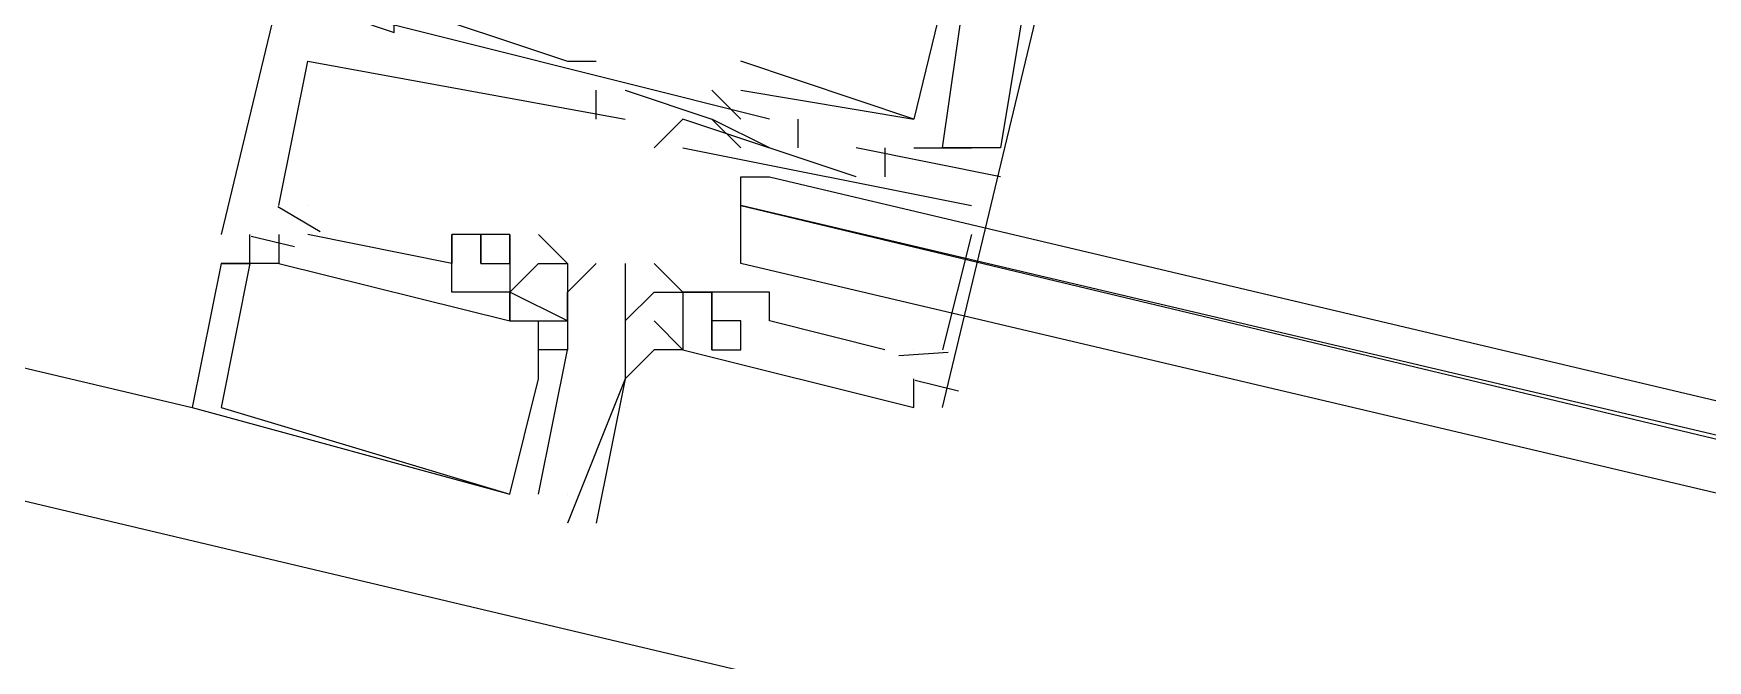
# Model space of a CAD drawing. Header units: feet. Extents: x -84 to 198, y -22 to 181.
# Drawn here: x 100.94 to 101.713, y 26.621 to 26.911 of the extents above; entities that cross this region are included whole.
import ezdxf

# ---------------------------------------------------------------- set-up
doc = ezdxf.new("R2010")
doc.units = ezdxf.units.FT
doc.layers.add('A-LINEA', color=7, linetype='CONTINUOUS')

msp = doc.modelspace()

# ---------------------------------------------------------------- linework, layer by layer
at = {"layer": 'A-LINEA'}
for p, q in [((93.8267, 28.3778), (105.6533, 25.5778)), ((94.1733, 28.3511), (101.0133, 26.7378)), ((101.1867, 27.4844), (101.0267, 26.8178)), ((101.1867, 27.4844), (101.0267, 26.8178)), ((101.1867, 27.4844), (101.0267, 26.8178)), ((101.0667, 26.8978), (101.0667, 26.8978)), ((101.0667, 26.8978), (101.0667, 26.8978)), ((101.0667, 26.8978), (101.0667, 26.8978)), ((101.1867, 26.8978), (101.1867, 26.8978)), ((101.1867, 26.8978), (101.1867, 26.8978)), ((101.1867, 26.8978), (101.1867, 26.8978)), ((101.2, 26.8978), (101.2, 26.8978)), ((101.2, 26.8978), (101.2, 26.8978)), ((101.2, 26.8978), (101.2, 26.8978)), ((101.2667, 26.8978), (101.2667, 26.8978)), ((101.2667, 26.8978), (101.2667, 26.8978)), ((101.2667, 26.8978), (101.2667, 26.8978)), ((101.2, 26.8711), (101.2, 26.8844)), ((101.2, 26.8844), (101.2, 26.8844)), ((101.2, 26.8711), (101.2, 26.8844)), ((101.2, 26.8844), (101.2, 26.8844)), ((101.2, 26.8711), (101.2, 26.8844)), ((101.2, 26.8844), (101.2, 26.8844)), ((101.2133, 26.8844), (101.2533, 26.8711)), ((101.2133, 26.8844), (101.2133, 26.8844)), ((101.2133, 26.8844), (101.2533, 26.8711)), ((101.2133, 26.8844), (101.2133, 26.8844)), ((101.2133, 26.8844), (101.2533, 26.8711)), ((101.2133, 26.8844), (101.2133, 26.8844)), ((101.2533, 26.8844), (101.2667, 26.8711)), ((101.2533, 26.8844), (101.2533, 26.8844)), ((101.2533, 26.8844), (101.2667, 26.8711)), ((101.2533, 26.8844), (101.2533, 26.8844)), ((101.2533, 26.8844), (101.2667, 26.8711)), ((101.2533, 26.8844), (101.2533, 26.8844)), ((101.2667, 26.8844), (101.2667, 26.8844)), ((101.2667, 26.8844), (101.3467, 26.8711)), ((101.2667, 26.8844), (101.2667, 26.8844)), ((101.2667, 26.8844), (101.2667, 26.8844)), ((101.2667, 26.8844), (101.3467, 26.8711)), ((101.2667, 26.8844), (101.2667, 26.8844)), ((101.2667, 26.8844), (101.2667, 26.8844)), ((101.2667, 26.8844), (101.3467, 26.8711)), ((101.2667, 26.8844), (101.2667, 26.8844)), ((101.2, 26.8711), (101.2, 26.8711)), ((101.2, 26.8711), (101.2, 26.8711)), ((101.2, 26.8711), (101.2, 26.8711)), ((101.2133, 26.8711), (101.2133, 26.8711)), ((101.2133, 26.8711), (101.2133, 26.8711)), ((101.2133, 26.8711), (101.2133, 26.8711)), ((101.24, 26.8711), (101.24, 26.8711)), ((101.24, 26.8711), (101.24, 26.8711)), ((101.24, 26.8711), (101.24, 26.8711)), ((101.2533, 26.8711), (101.2533, 26.8711)), ((101.2533, 26.8711), (101.2533, 26.8711)), ((101.2533, 26.8711), (101.2533, 26.8711)), ((101.2533, 26.8711), (101.2533, 26.8711)), ((101.2533, 26.8711), (101.2533, 26.8711)), ((101.2533, 26.8711), (101.2533, 26.8711)), ((101.2667, 26.8711), (101.2667, 26.8711)), ((101.2667, 26.8711), (101.2667, 26.8711)), ((101.2667, 26.8711), (101.2667, 26.8711)), ((101.28, 26.8711), (101.28, 26.8711)), ((101.28, 26.8711), (101.28, 26.8711)), ((101.28, 26.8711), (101.28, 26.8711)), ((101.2933, 26.8578), (101.2933, 26.8711)), ((101.2933, 26.8711), (101.2933, 26.8711)), ((101.2933, 26.8578), (101.2933, 26.8711)), ((101.2933, 26.8711), (101.2933, 26.8711)), ((101.2933, 26.8578), (101.2933, 26.8711)), ((101.2933, 26.8711), (101.2933, 26.8711)), ((101.3467, 26.8711), (101.3467, 26.8711)), ((101.3467, 26.8711), (101.3467, 26.8711)), ((101.3467, 26.8711), (101.3467, 26.8711)), ((101.3467, 26.8711), (101.3467, 26.8711)), ((101.3467, 26.8711), (101.3467, 26.8711)), ((101.3467, 26.8711), (101.3467, 26.8711)), ((101.2267, 26.8578), (101.2267, 26.8578)), ((101.2267, 26.8578), (101.2267, 26.8578)), ((101.2267, 26.8578), (101.2267, 26.8578)), ((101.24, 26.8578), (101.3733, 26.8311)), ((101.24, 26.8578), (101.24, 26.8578)), ((101.24, 26.8578), (101.3733, 26.8311)), ((101.24, 26.8578), (101.24, 26.8578)), ((101.24, 26.8578), (101.3733, 26.8311)), ((101.24, 26.8578), (101.24, 26.8578)), ((101.2533, 26.8578), (101.2533, 26.8578)), ((101.2533, 26.8578), (101.2533, 26.8578)), ((101.2533, 26.8578), (101.2533, 26.8578)), ((101.2533, 26.8578), (101.2533, 26.8578)), ((101.2533, 26.8578), (101.2533, 26.8578)), ((101.2533, 26.8578), (101.2533, 26.8578)), ((101.2667, 26.8578), (101.2667, 26.8578)), ((101.2667, 26.8578), (101.2667, 26.8578)), ((101.2667, 26.8578), (101.2667, 26.8578)), ((101.28, 26.8578), (101.28, 26.8578)), ((101.28, 26.8578), (101.28, 26.8578)), ((101.28, 26.8578), (101.28, 26.8578)), ((101.2933, 26.8578), (101.2933, 26.8578)), ((101.2933, 26.8578), (101.2933, 26.8578)), ((101.2933, 26.8578), (101.2933, 26.8578)), ((101.3867, 26.8444), (101.32, 26.8578)), ((101.32, 26.8578), (101.32, 26.8578)), ((101.3867, 26.8444), (101.32, 26.8578)), ((101.32, 26.8578), (101.32, 26.8578)), ((101.3867, 26.8444), (101.32, 26.8578)), ((101.32, 26.8578), (101.32, 26.8578)), ((101.3333, 26.8578), (101.3333, 26.8444)), ((101.3333, 26.8578), (101.3333, 26.8578)), ((101.3333, 26.8578), (101.3333, 26.8444)), ((101.3333, 26.8578), (101.3333, 26.8578)), ((101.3333, 26.8578), (101.3333, 26.8444)), ((101.3333, 26.8578), (101.3333, 26.8578)), ((101.3467, 26.8578), (101.3733, 26.8578)), ((101.3467, 26.8578), (101.3467, 26.8578)), ((101.3467, 26.8578), (101.3733, 26.8578)), ((101.3467, 26.8578), (101.3467, 26.8578)), ((101.3467, 26.8578), (101.3733, 26.8578)), ((101.3467, 26.8578), (101.3467, 26.8578)), ((101.36, 26.8578), (101.36, 26.8578)), ((101.36, 26.8578), (101.36, 26.8578)), ((101.36, 26.8578), (101.36, 26.8578)), ((101.3733, 26.8578), (101.3733, 26.8578)), ((101.3733, 26.8578), (101.3733, 26.8578)), ((101.3733, 26.8578), (101.3733, 26.8578)), ((101.3867, 26.8578), (101.3867, 26.8578)), ((101.3867, 26.8578), (101.3867, 26.8578)), ((101.3867, 26.8578), (101.3867, 26.8578)), ((101.3867, 26.8578), (101.3867, 26.8578)), ((101.3867, 26.8578), (101.3867, 26.8578)), ((101.3867, 26.8578), (101.3867, 26.8578)), ((101.3867, 26.8578), (101.3867, 26.8578)), ((101.3867, 26.8578), (101.3867, 26.8578)), ((101.3867, 26.8578), (101.3867, 26.8578)), ((101.32, 26.8444), (101.32, 26.8444)), ((101.32, 26.8444), (101.32, 26.8444)), ((101.32, 26.8444), (101.32, 26.8444)), ((101.3333, 26.8444), (101.3333, 26.8444)), ((101.3333, 26.8444), (101.3333, 26.8444)), ((101.3333, 26.8444), (101.3333, 26.8444)), ((101.3867, 26.8444), (101.3867, 26.8444)), ((101.3867, 26.8444), (101.3867, 26.8444)), ((101.3867, 26.8444), (101.3867, 26.8444)), ((101.0724, 26.819), (101.0529, 26.8305)), ((101.0724, 26.819), (101.0529, 26.8305)), ((101.0724, 26.819), (101.0529, 26.8305)), ((101.0533, 26.8311), (101.0533, 26.8311)), ((101.0533, 26.8311), (101.0533, 26.8311)), ((101.0533, 26.8311), (101.0533, 26.8311)), ((101.0667, 26.8311), (101.0667, 26.8311)), ((101.0667, 26.8311), (101.0667, 26.8311)), ((101.0667, 26.8311), (101.0667, 26.8311)), ((101.3733, 26.8311), (101.3733, 26.8311)), ((101.3733, 26.8311), (101.3733, 26.8311)), ((101.3733, 26.8311), (101.3733, 26.8311)), ((101.0267, 26.8178), (101.0267, 26.8178)), ((101.0267, 26.8178), (101.0267, 26.8178)), ((101.0267, 26.8178), (101.0267, 26.8178)), ((101.04, 26.8178), (101.04, 26.8178)), ((101.04, 26.8178), (101.04, 26.8178)), ((101.04, 26.8178), (101.04, 26.8178)), ((101.0606, 26.8121), (101.0406, 26.8168)), ((101.0606, 26.8121), (101.0406, 26.8168)), ((101.0606, 26.8121), (101.0406, 26.8168)), ((101.0533, 26.8178), (101.0533, 26.8178)), ((101.0533, 26.8178), (101.0533, 26.8178)), ((101.0533, 26.8178), (101.0533, 26.8178)), ((101.0667, 26.8178), (101.0667, 26.8178)), ((101.0667, 26.8178), (101.0667, 26.8178)), ((101.0667, 26.8178), (101.0667, 26.8178)), ((101.1333, 26.8178), (101.1333, 26.8178)), ((101.1333, 26.8178), (101.1333, 26.8178)), ((101.1333, 26.8178), (101.1333, 26.8178)), ((101.1333, 26.8178), (101.1333, 26.8178)), ((101.1333, 26.8178), (101.1333, 26.8178)), ((101.1333, 26.8178), (101.1333, 26.8178)), ((101.1467, 26.8178), (101.1467, 26.8178)), ((101.1467, 26.8178), (101.1467, 26.8178)), ((101.1467, 26.8178), (101.1467, 26.8178)), ((101.1467, 26.8178), (101.1467, 26.8178)), ((101.1467, 26.8178), (101.1467, 26.8178)), ((101.1467, 26.8178), (101.1467, 26.8178)), ((101.16, 26.8178), (101.16, 26.8178)), ((101.16, 26.8178), (101.16, 26.8178)), ((101.16, 26.8178), (101.16, 26.8178)), ((101.16, 26.8178), (101.16, 26.8178)), ((101.16, 26.8178), (101.16, 26.8178)), ((101.16, 26.8178), (101.16, 26.8178)), ((101.1867, 26.8044), (101.1733, 26.8178)), ((101.1733, 26.8178), (101.1733, 26.8178)), ((101.1867, 26.8044), (101.1733, 26.8178)), ((101.1733, 26.8178), (101.1733, 26.8178)), ((101.1867, 26.8044), (101.1733, 26.8178)), ((101.1733, 26.8178), (101.1733, 26.8178)), ((101.3733, 26.8178), (101.36, 26.7644)), ((101.3733, 26.8178), (101.36, 26.7644)), ((101.3733, 26.8178), (101.36, 26.7644)), ((101.3733, 26.8178), (101.3733, 26.8178)), ((101.3733, 26.8178), (101.3733, 26.8178)), ((101.3733, 26.8178), (101.3733, 26.8178)), ((101.0267, 26.8044), (101.0267, 26.8044)), ((101.0267, 26.8044), (101.0267, 26.8044)), ((101.0267, 26.8044), (101.0267, 26.8044)), ((101.0267, 26.8044), (101.0267, 26.8044)), ((101.0267, 26.8044), (101.0267, 26.8044)), ((101.0267, 26.8044), (101.0267, 26.8044)), ((101.04, 26.8044), (101.04, 26.8044)), ((101.04, 26.8044), (101.04, 26.8044)), ((101.04, 26.8044), (101.04, 26.8044)), ((101.04, 26.8044), (101.04, 26.8044)), ((101.04, 26.8044), (101.04, 26.8044)), ((101.04, 26.8044), (101.04, 26.8044)), ((101.0533, 26.8044), (101.0533, 26.8044)), ((101.0533, 26.8044), (101.0533, 26.8044)), ((101.0533, 26.8044), (101.0533, 26.8044)), ((101.0533, 26.8044), (101.0533, 26.8044)), ((101.0533, 26.8044), (101.0533, 26.8044)), ((101.0533, 26.8044), (101.0533, 26.8044)), ((101.1333, 26.8044), (101.1333, 26.8044)), ((101.1333, 26.8044), (101.1333, 26.8044)), ((101.1333, 26.8044), (101.1333, 26.8044)), ((101.1333, 26.8044), (101.1333, 26.8044)), ((101.1333, 26.8044), (101.1333, 26.8044)), ((101.1333, 26.8044), (101.1333, 26.8044)), ((101.1467, 26.8044), (101.1467, 26.8044)), ((101.1467, 26.8044), (101.1467, 26.8044)), ((101.1467, 26.8044), (101.1467, 26.8044)), ((101.1467, 26.8044), (101.1467, 26.8044)), ((101.1467, 26.8044), (101.1467, 26.8044)), ((101.1467, 26.8044), (101.1467, 26.8044)), ((101.16, 26.8044), (101.16, 26.8044)), ((101.16, 26.8044), (101.16, 26.8044)), ((101.16, 26.8044), (101.16, 26.8044)), ((101.16, 26.8044), (101.16, 26.8044)), ((101.16, 26.8044), (101.16, 26.8044)), ((101.16, 26.8044), (101.16, 26.8044)), ((101.1733, 26.8044), (101.1733, 26.8044)), ((101.1733, 26.8044), (101.1733, 26.8044)), ((101.1733, 26.8044), (101.1733, 26.8044)), ((101.1867, 26.8044), (101.1867, 26.8044)), ((101.1867, 26.8044), (101.1867, 26.8044)), ((101.1867, 26.8044), (101.1867, 26.8044)), ((101.1867, 26.8044), (101.1867, 26.8044)), ((101.1867, 26.8044), (101.1867, 26.8044)), ((101.1867, 26.8044), (101.1867, 26.8044)), ((101.2, 26.8044), (101.2, 26.8044)), ((101.2, 26.8044), (101.2, 26.8044)), ((101.2, 26.8044), (101.2, 26.8044)), ((101.2133, 26.8044), (101.2133, 26.8044)), ((101.2267, 26.8044), (101.2267, 26.8044)), ((101.1333, 26.7911), (101.1333, 26.7911)), ((101.1333, 26.7911), (101.1333, 26.7911)), ((101.1333, 26.7911), (101.1333, 26.7911)), ((101.1467, 26.7911), (101.1467, 26.7911)), ((101.1467, 26.7911), (101.1467, 26.7911)), ((101.1467, 26.7911), (101.1467, 26.7911)), ((101.16, 26.7911), (101.16, 26.7911)), ((101.16, 26.7911), (101.16, 26.7911)), ((101.16, 26.7911), (101.16, 26.7911)), ((101.16, 26.7911), (101.16, 26.7911)), ((101.16, 26.7911), (101.16, 26.7911)), ((101.16, 26.7911), (101.16, 26.7911)), ((101.16, 26.7911), (101.16, 26.7911)), ((101.16, 26.7911), (101.16, 26.7911)), ((101.16, 26.7911), (101.16, 26.7911)), ((101.1867, 26.7911), (101.1867, 26.7911)), ((101.1867, 26.7911), (101.1867, 26.7911)), ((101.1867, 26.7911), (101.1867, 26.7911)), ((101.2133, 26.7911), (101.2133, 26.7911)), ((101.2267, 26.7911), (101.2267, 26.7911)), ((101.24, 26.7911), (101.24, 26.7911)), ((101.24, 26.7911), (101.24, 26.7911)), ((101.24, 26.7911), (101.24, 26.7911)), ((101.24, 26.7911), (101.24, 26.7911)), ((101.24, 26.7911), (101.24, 26.7911)), ((101.24, 26.7911), (101.24, 26.7911)), ((101.24, 26.7911), (101.24, 26.7911)), ((101.24, 26.7911), (101.24, 26.7911)), ((101.2533, 26.7911), (101.2533, 26.7911)), ((101.2533, 26.7911), (101.2533, 26.7911)), ((101.2533, 26.7911), (101.2533, 26.7911)), ((101.2533, 26.7911), (101.2533, 26.7911)), ((101.2533, 26.7911), (101.2533, 26.7911)), ((101.2533, 26.7911), (101.2533, 26.7911)), ((101.2533, 26.7911), (101.2533, 26.7911)), ((101.2533, 26.7911), (101.2533, 26.7911)), ((101.2533, 26.7911), (101.2533, 26.7911)), ((101.2533, 26.7911), (101.2533, 26.7911)), ((101.2533, 26.7911), (101.2533, 26.7911)), ((101.28, 26.7911), (101.28, 26.7911)), ((101.28, 26.7911), (101.28, 26.7911)), ((101.28, 26.7911), (101.28, 26.7911)), ((101.16, 26.7778), (101.16, 26.7778)), ((101.16, 26.7778), (101.16, 26.7778)), ((101.16, 26.7778), (101.16, 26.7778)), ((101.16, 26.7778), (101.16, 26.7778)), ((101.16, 26.7778), (101.16, 26.7778)), ((101.16, 26.7778), (101.16, 26.7778)), ((101.1733, 26.7778), (101.1733, 26.7778)), ((101.1733, 26.7778), (101.1733, 26.7778)), ((101.1733, 26.7778), (101.1733, 26.7778)), ((101.1733, 26.7778), (101.1733, 26.7778)), ((101.1733, 26.7778), (101.1733, 26.7778)), ((101.1733, 26.7778), (101.1733, 26.7778)), ((101.1867, 26.7778), (101.1867, 26.7778)), ((101.1867, 26.7778), (101.1867, 26.7778)), ((101.1867, 26.7778), (101.1867, 26.7778)), ((101.1867, 26.7778), (101.1867, 26.7778)), ((101.1867, 26.7778), (101.1867, 26.7778)), ((101.1867, 26.7778), (101.1867, 26.7778)), ((101.1867, 26.7778), (101.1867, 26.7778)), ((101.1867, 26.7778), (101.1867, 26.7778)), ((101.1867, 26.7778), (101.1867, 26.7778)), ((101.2133, 26.7778), (101.2133, 26.7778)), ((101.2267, 26.7778), (101.2267, 26.7778)), ((101.24, 26.7778), (101.24, 26.7778)), ((101.24, 26.7778), (101.24, 26.7778)), ((101.24, 26.7778), (101.24, 26.7778)), ((101.24, 26.7778), (101.24, 26.7778)), ((101.2533, 26.7644), (101.2533, 26.7778)), ((101.2533, 26.7778), (101.2533, 26.7778)), ((101.2533, 26.7778), (101.2533, 26.7778)), ((101.2533, 26.7778), (101.2533, 26.7778)), ((101.2533, 26.7778), (101.2533, 26.7778)), ((101.2533, 26.7644), (101.2533, 26.7778)), ((101.2533, 26.7778), (101.2533, 26.7778)), ((101.2533, 26.7778), (101.2533, 26.7778)), ((101.2533, 26.7778), (101.2533, 26.7778)), ((101.2533, 26.7778), (101.2533, 26.7778)), ((101.2533, 26.7644), (101.2533, 26.7778)), ((101.2533, 26.7778), (101.2533, 26.7778)), ((101.2533, 26.7778), (101.2533, 26.7778)), ((101.2533, 26.7778), (101.2533, 26.7778)), ((101.2533, 26.7778), (101.2533, 26.7778)), ((101.2667, 26.7778), (101.2667, 26.7778)), ((101.2667, 26.7778), (101.2667, 26.7778)), ((101.2667, 26.7778), (101.2667, 26.7778)), ((101.28, 26.7778), (101.28, 26.7778)), ((101.28, 26.7778), (101.28, 26.7778)), ((101.28, 26.7778), (101.28, 26.7778)), ((101.1733, 26.7644), (101.1733, 26.7644)), ((101.1733, 26.7644), (101.1733, 26.7644)), ((101.1733, 26.7644), (101.1733, 26.7644)), ((101.1867, 26.7644), (101.1867, 26.7644)), ((101.1867, 26.7644), (101.1867, 26.7644)), ((101.1867, 26.7644), (101.1867, 26.7644)), ((101.1867, 26.7644), (101.1867, 26.7644)), ((101.1867, 26.7644), (101.1867, 26.7644)), ((101.1867, 26.7644), (101.1867, 26.7644)), ((101.2133, 26.7644), (101.2133, 26.7644)), ((101.2267, 26.7644), (101.2267, 26.7644)), ((101.24, 26.7644), (101.24, 26.7644)), ((101.24, 26.7644), (101.24, 26.7644)), ((101.24, 26.7644), (101.24, 26.7644)), ((101.24, 26.7644), (101.24, 26.7644)), ((101.24, 26.7644), (101.24, 26.7644)), ((101.2533, 26.7644), (101.2533, 26.7644)), ((101.2533, 26.7644), (101.2533, 26.7644)), ((101.2533, 26.7644), (101.2533, 26.7644)), ((101.2533, 26.7644), (101.2533, 26.7644)), ((101.2533, 26.7644), (101.2533, 26.7644)), ((101.2533, 26.7644), (101.2533, 26.7644)), ((101.2667, 26.7644), (101.2667, 26.7644)), ((101.2667, 26.7644), (101.2667, 26.7644)), ((101.2667, 26.7644), (101.2667, 26.7644)), ((101.3333, 26.7644), (101.3333, 26.7644)), ((101.3333, 26.7644), (101.3333, 26.7644)), ((101.3333, 26.7644), (101.3333, 26.7644)), ((101.3625, 26.7632), (101.3398, 26.7616)), ((101.3625, 26.7632), (101.3398, 26.7616)), ((101.3625, 26.7632), (101.3398, 26.7616)), ((101.3467, 26.7644), (101.3467, 26.7644)), ((101.3467, 26.7644), (101.3467, 26.7644)), ((101.3467, 26.7644), (101.3467, 26.7644)), ((101.36, 26.7644), (101.36, 26.7644)), ((101.36, 26.7644), (101.36, 26.7644)), ((101.36, 26.7644), (101.36, 26.7644)), ((101.1733, 26.7511), (101.1733, 26.7511)), ((101.1733, 26.7511), (101.1733, 26.7511)), ((101.1733, 26.7511), (101.1733, 26.7511)), ((101.2133, 26.7511), (101.2133, 26.7511)), ((101.2133, 26.7511), (101.2133, 26.7511)), ((101.2133, 26.7511), (101.2133, 26.7511)), ((101.3467, 26.7511), (101.3467, 26.7511)), ((101.3467, 26.7511), (101.3467, 26.7511)), ((101.3467, 26.7511), (101.3467, 26.7511)), ((101.3673, 26.7454), (101.3473, 26.7502)), ((101.3673, 26.7454), (101.3473, 26.7502)), ((101.3673, 26.7454), (101.3473, 26.7502)), ((101.0133, 26.7378), (101.0133, 26.7378)), ((101.0133, 26.7378), (101.0133, 26.7378)), ((101.0133, 26.7378), (101.0133, 26.7378)), ((101.0267, 26.7378), (101.0267, 26.7378)), ((101.0267, 26.7378), (101.0267, 26.7378)), ((101.0267, 26.7378), (101.0267, 26.7378)), ((101.2133, 26.7378), (101.2133, 26.7378)), ((101.3467, 26.7378), (101.3467, 26.7378)), ((101.3467, 26.7378), (101.3467, 26.7378)), ((101.3467, 26.7378), (101.3467, 26.7378)), ((101.36, 26.7378), (101.36, 26.7378)), ((101.36, 26.7378), (101.36, 26.7378)), ((101.36, 26.7378), (101.36, 26.7378)), ((101.16, 26.6978), (101.16, 26.6978)), ((101.16, 26.6978), (101.16, 26.6978)), ((101.16, 26.6978), (101.16, 26.6978)), ((101.16, 26.6978), (101.16, 26.6978)), ((101.16, 26.6978), (101.16, 26.6978)), ((101.16, 26.6978), (101.16, 26.6978)), ((101.1733, 26.6978), (101.1733, 26.6978)), ((101.1733, 26.6978), (101.1733, 26.6978)), ((101.1733, 26.6978), (101.1733, 26.6978)), ((101.1867, 26.6978), (101.1867, 26.6978)), ((101.1867, 26.6844), (101.1867, 26.6844)), ((101.2, 26.6844), (101.2, 26.6844))]:
    msp.add_line(p, q, dxfattribs=at)
for points in [[(101.28, 26.8711), (101.0667, 26.9244), (101.0933, 27.0044), (101.12, 27.0044), (101.12, 27.0178), (101.1067, 27.0178), (101.0933, 27.0178), (101.2, 27.4711), (101.2133, 27.4578), (101.2133, 27.4444)], [(101.28, 26.8711), (101.0667, 26.9244), (101.0933, 27.0044), (101.12, 27.0044), (101.12, 27.0178), (101.1067, 27.0178), (101.0933, 27.0178), (101.2, 27.4711), (101.2133, 27.4578), (101.2133, 27.4444)], [(101.28, 26.8711), (101.0667, 26.9244), (101.0933, 27.0044), (101.12, 27.0044), (101.12, 27.0178), (101.1067, 27.0178), (101.0933, 27.0178), (101.2, 27.4711), (101.2133, 27.4578), (101.2133, 27.4444)], [(101.36, 26.7378), (101.52, 27.4044), (101.3733, 27.4444), (101.3733, 27.4311), (101.3733, 27.4178)], [(101.36, 26.7378), (101.52, 27.4044), (101.3733, 27.4444), (101.3733, 27.4311), (101.3733, 27.4178)], [(101.36, 26.7378), (101.52, 27.4044), (101.3733, 27.4444), (101.3733, 27.4311), (101.3733, 27.4178)], [(101.3867, 27.3911), (101.4667, 27.3644), (101.3467, 26.8711), (101.2667, 26.8978)], [(101.3867, 27.3911), (101.4667, 27.3644), (101.3467, 26.8711), (101.2667, 26.8978)], [(101.3867, 27.3911), (101.4667, 27.3644), (101.3467, 26.8711), (101.2667, 26.8978)], [(101.3867, 26.8578), (101.36, 26.8578), (101.3733, 26.9511), (101.3867, 26.9511)], [(101.3867, 26.8578), (101.36, 26.8578), (101.3733, 26.9511), (101.3867, 26.9511)], [(101.3867, 26.8578), (101.36, 26.8578), (101.3733, 26.9511), (101.3867, 26.9511)], [(101.3733, 26.9511), (101.3733, 26.9378), (101.4, 26.9378), (101.3867, 26.8578)], [(101.3733, 26.9511), (101.3733, 26.9378), (101.4, 26.9378), (101.3867, 26.8578)], [(101.3733, 26.9511), (101.3733, 26.9378), (101.4, 26.9378), (101.3867, 26.8578)], [(101.0667, 26.9244), (101.1067, 26.9111), (101.1067, 26.9244), (101.1867, 26.8978), (101.2, 26.8978), (101.2, 26.8978)], [(101.0667, 26.9244), (101.1067, 26.9111), (101.1067, 26.9244), (101.1867, 26.8978), (101.2, 26.8978), (101.2, 26.8978)], [(101.0667, 26.9244), (101.1067, 26.9111), (101.1067, 26.9244), (101.1867, 26.8978), (101.2, 26.8978), (101.2, 26.8978)], [(101.0533, 26.8311), (101.0667, 26.8978), (101.2133, 26.8711)], [(101.0533, 26.8311), (101.0667, 26.8978), (101.2133, 26.8711)], [(101.0533, 26.8311), (101.0667, 26.8978), (101.2133, 26.8711)], [(101.32, 26.8444), (101.24, 26.8711), (101.2267, 26.8578)], [(101.32, 26.8444), (101.24, 26.8711), (101.2267, 26.8578)], [(101.32, 26.8444), (101.24, 26.8711), (101.2267, 26.8578)], [(101.28, 26.8578), (101.2533, 26.8711), (101.2667, 26.8578)], [(101.28, 26.8578), (101.2533, 26.8711), (101.2667, 26.8578)], [(101.28, 26.8578), (101.2533, 26.8711), (101.2667, 26.8578)], [(104.72, 26.0178), (101.2667, 26.8311), (101.2667, 26.8444), (101.28, 26.8444), (104.72, 26.0311), (104.72, 26.0178)], [(104.72, 25.9911), (101.2667, 26.8044), (101.2667, 26.8178), (101.2667, 26.8311), (104.72, 26.0044), (104.72, 25.9911)], [(101.0267, 26.8044), (101.04, 26.8044), (101.04, 26.8178)], [(101.0267, 26.8044), (101.04, 26.8044), (101.04, 26.8178)], [(101.0267, 26.8044), (101.04, 26.8044), (101.04, 26.8178)], [(101.0533, 26.8178), (101.0533, 26.8044), (101.16, 26.7778), (101.16, 26.7911), (101.1467, 26.7911), (101.1333, 26.7911), (101.1333, 26.8044), (101.1333, 26.8178)], [(101.0533, 26.8178), (101.0533, 26.8044), (101.16, 26.7778), (101.16, 26.7911), (101.1467, 26.7911), (101.1333, 26.7911), (101.1333, 26.8044), (101.1333, 26.8178)], [(101.0533, 26.8178), (101.0533, 26.8044), (101.16, 26.7778), (101.16, 26.7911), (101.1467, 26.7911), (101.1333, 26.7911), (101.1333, 26.8044), (101.1333, 26.8178)], [(101.1333, 26.8178), (101.1333, 26.8044), (101.0667, 26.8178)], [(101.1333, 26.8178), (101.1333, 26.8044), (101.0667, 26.8178)], [(101.1333, 26.8178), (101.1333, 26.8044), (101.0667, 26.8178)], [(101.1467, 26.8178), (101.1467, 26.8044), (101.1467, 26.8178), (101.1467, 26.8044), (101.16, 26.8044), (101.16, 26.8178), (101.1333, 26.8178)], [(101.1467, 26.8178), (101.1467, 26.8044), (101.1467, 26.8178), (101.1467, 26.8044), (101.16, 26.8044), (101.16, 26.8178), (101.1333, 26.8178)], [(101.1467, 26.8178), (101.1467, 26.8044), (101.1467, 26.8178), (101.1467, 26.8044), (101.16, 26.8044), (101.16, 26.8178), (101.1333, 26.8178)], [(101.16, 26.8178), (101.16, 26.8044), (101.16, 26.8044), (101.16, 26.8044), (101.16, 26.8044), (101.16, 26.7911), (101.16, 26.7911), (101.16, 26.7778), (101.1733, 26.7778)], [(101.16, 26.8178), (101.16, 26.8044), (101.16, 26.8044), (101.16, 26.8044), (101.16, 26.8044), (101.16, 26.7911), (101.16, 26.7911), (101.16, 26.7778), (101.1733, 26.7778)], [(101.16, 26.8178), (101.16, 26.8044), (101.16, 26.8044), (101.16, 26.8044), (101.16, 26.8044), (101.16, 26.7911), (101.16, 26.7911), (101.16, 26.7778), (101.1733, 26.7778)], [(101.0533, 26.8044), (101.0267, 26.8044), (101.0133, 26.7378), (101.0133, 26.7378), (101.16, 26.6978)], [(101.0533, 26.8044), (101.0267, 26.8044), (101.0133, 26.7378), (101.0133, 26.7378), (101.16, 26.6978)], [(101.0533, 26.8044), (101.0267, 26.8044), (101.0133, 26.7378), (101.0133, 26.7378), (101.16, 26.6978)], [(101.04, 26.8044), (101.0267, 26.7378), (101.0267, 26.7378), (101.16, 26.6978), (101.16, 26.6978), (101.1733, 26.7511), (101.1733, 26.7511), (101.1733, 26.7511), (101.1733, 26.7511), (101.1733, 26.7778), (101.1733, 26.7778)], [(101.04, 26.8044), (101.0267, 26.7378), (101.0267, 26.7378), (101.16, 26.6978), (101.16, 26.6978), (101.1733, 26.7511), (101.1733, 26.7511), (101.1733, 26.7511), (101.1733, 26.7511), (101.1733, 26.7778), (101.1733, 26.7778)], [(101.04, 26.8044), (101.0267, 26.7378), (101.0267, 26.7378), (101.16, 26.6978), (101.16, 26.6978), (101.1733, 26.7511), (101.1733, 26.7511), (101.1733, 26.7511), (101.1733, 26.7511), (101.1733, 26.7778), (101.1733, 26.7778)], [(101.16, 26.7911), (101.1733, 26.8044), (101.1867, 26.8044), (101.1867, 26.7778), (101.16, 26.7911)], [(101.16, 26.7911), (101.1733, 26.8044), (101.1867, 26.8044), (101.1867, 26.7778), (101.16, 26.7911)], [(101.16, 26.7911), (101.1733, 26.8044), (101.1867, 26.8044), (101.1867, 26.7778), (101.16, 26.7911)], [(101.2133, 26.8044), (101.2133, 26.7911), (101.2133, 26.7644), (101.2133, 26.7511), (101.1867, 26.6844)], [(101.1867, 26.7778), (101.1867, 26.7911), (101.2, 26.8044)], [(101.1867, 26.7778), (101.1867, 26.7911), (101.2, 26.8044)], [(101.1867, 26.7778), (101.1867, 26.7911), (101.2, 26.8044)], [(101.2267, 26.8044), (101.24, 26.7911), (101.2533, 26.7911), (101.2533, 26.7911)], [(101.2133, 26.7778), (101.2267, 26.7911), (101.24, 26.7911), (101.24, 26.7644), (101.2267, 26.7778)], [(101.24, 26.7911), (101.2533, 26.7911), (101.2533, 26.7911), (101.24, 26.7911), (101.24, 26.7778), (101.24, 26.7778)], [(101.3333, 26.7644), (101.28, 26.7778), (101.28, 26.7911), (101.2533, 26.7911), (101.24, 26.7911), (101.2533, 26.7911), (101.2533, 26.7778), (101.2533, 26.7644), (101.2667, 26.7644), (101.2667, 26.7778), (101.2533, 26.7778), (101.2533, 26.7911)], [(101.3333, 26.7644), (101.28, 26.7778), (101.28, 26.7911), (101.2533, 26.7911), (101.24, 26.7911), (101.2533, 26.7911), (101.2533, 26.7778), (101.2533, 26.7644), (101.2667, 26.7644), (101.2667, 26.7778), (101.2533, 26.7778), (101.2533, 26.7911)], [(101.3333, 26.7644), (101.28, 26.7778), (101.28, 26.7911), (101.2533, 26.7911), (101.24, 26.7911), (101.2533, 26.7911), (101.2533, 26.7778), (101.2533, 26.7644), (101.2667, 26.7644), (101.2667, 26.7778), (101.2533, 26.7778), (101.2533, 26.7911)], [(101.1733, 26.6978), (101.1867, 26.7644), (101.1733, 26.7644), (101.1733, 26.7778), (101.1867, 26.7778), (101.1867, 26.7644)], [(101.1733, 26.6978), (101.1867, 26.7644), (101.1733, 26.7644), (101.1733, 26.7778), (101.1867, 26.7778), (101.1867, 26.7644)], [(101.1733, 26.6978), (101.1867, 26.7644), (101.1733, 26.7644), (101.1733, 26.7778), (101.1867, 26.7778), (101.1867, 26.7644)], [(101.24, 26.7778), (101.24, 26.7644), (101.3467, 26.7378), (101.3467, 26.7511)], [(101.24, 26.7778), (101.24, 26.7644), (101.3467, 26.7378), (101.3467, 26.7511)], [(101.24, 26.7778), (101.24, 26.7644), (101.3467, 26.7378), (101.3467, 26.7511)], [(101.24, 26.7644), (101.2267, 26.7644), (101.2267, 26.7644), (101.2133, 26.7511)], [(101.2133, 26.7511), (101.2, 26.6844), (101.2, 26.6844), (101.2, 26.6844)], [(101.2133, 26.7511), (101.2133, 26.7511), (101.2133, 26.7511)]]:
    msp.add_lwpolyline(points, dxfattribs=at)

doc.saveas('drawing.dxf')
